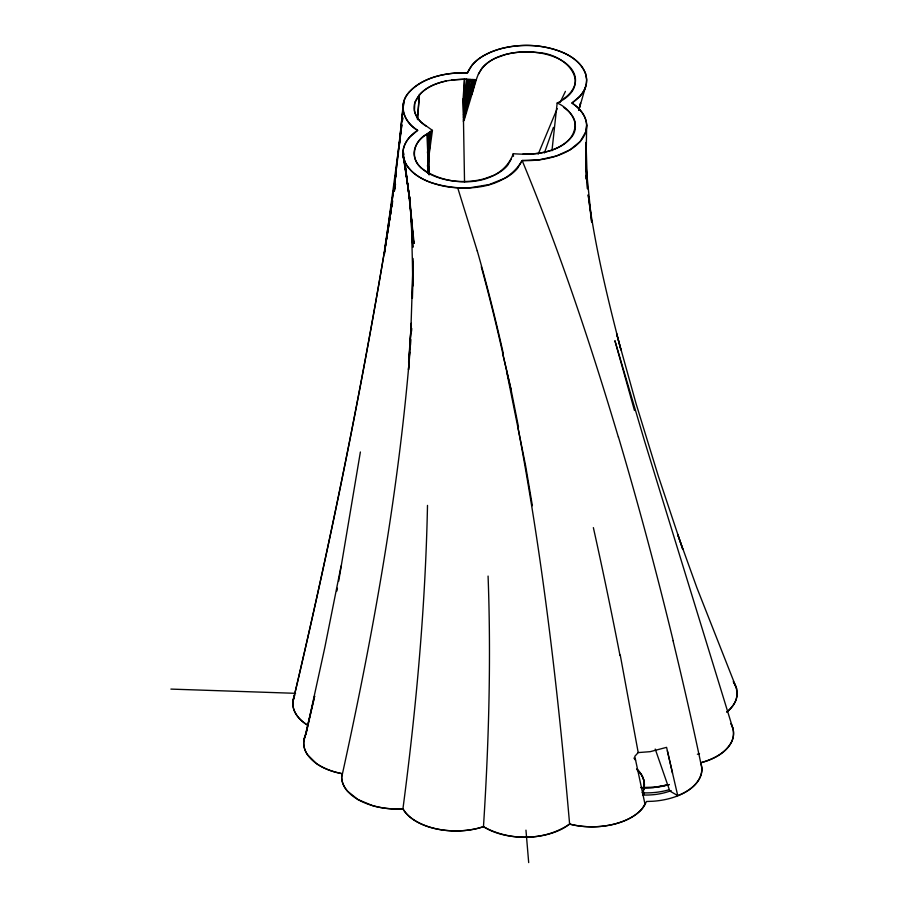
<?xml version="1.0" encoding="UTF-8"?>
<svg xmlns="http://www.w3.org/2000/svg" width="908" height="908" viewBox="0 0 908 908"><rect width="100%" height="100%" fill="white"/><g stroke="black" fill="none" stroke-linecap="round" stroke-linejoin="round"><path stroke-width="1.36" d="M464.533 181.986L463.103 98.79L464.476 79.223L476.337 79.677C483.442 54.741 514.859 50.053 536.912 52.528C566.649 53.277 594.774 85.148 557.171 103.024L551.951 150.762M500.331 48.839C521.669 43.244 545.129 44.31 565.287 53.617A59.553 34.379 0 0 1 578.43 62.629C584.298 68.316 588.1 76.737 586.148 84.943A59.553 34.379 0 0 1 579.996 96.191L571.949 103.024C579.44 107.984 586.159 115.611 586.659 124.986L585.989 168.627L586.035 142.408L587.521 188.887L585.683 162.634L591.698 222.278L588.202 194.789C595.115 247.271 607.747 298.777 620.947 349.977L616.589 333.645L636.077 403.708L658.243 475.826L682.714 549.102L677.606 534.21L696.913 587.828L736.479 688.241L737.012 695.721L736.07 699.637A55.831 32.234 0 0 1 726.616 712.144M428.372 173.292L429.268 132.477L428.213 173.19M413.151 261.606L412.368 298.267L412.72 258.258L412.992 285.941L411.176 213.198M413.151 261.515L410.87 330.183L408.509 369.783L411.347 323.135L408.6 362.303M427.498 505.393C425.443 606.93 416.216 708.217 402.925 808.869L405.32 812.354A55.286 31.916 0 0 0 420.37 823.567A56.137 32.404 0 0 0 453.467 830.899A55.286 31.916 0 0 0 477.631 828.38L483.465 826.711C509.615 841.262 544.607 841.069 569.611 824.112L575.706 825.406A55.286 31.916 0 0 0 600.199 826.462A56.137 32.404 0 0 0 631.786 817.166A55.286 31.916 0 0 0 644.725 805.112L646.473 801.492L652.965 801.253A55.286 31.928 0 0 0 676.085 796.464M428.508 164.972L429.847 132.091L427.906 166.97M586.659 124.986L585.739 131.898L580.303 141.376M673.089 640.889C683.281 683.247 693.054 725.719 701.884 768.384C701.952 781.981 689.365 791.345 677.731 795.601L666.585 747.352L650.219 751.665L638.21 752.584L634.783 756.341L644.964 804.034L642.274 808.529A55.831 32.234 0 0 1 572.029 824.68L569.611 824.112L565.468 826.995A55.286 31.916 0 0 1 545.152 834.974A56.182 32.438 0 0 1 509.751 836.041A55.286 31.928 0 0 1 488.107 829.333L483.465 826.711C488.833 743.3 491.194 659.628 488.073 576.069M428.099 168.184L430.426 131.705L428.167 160.92M409.928 352.145L409.599 356.311C397.704 498.174 372.201 638.551 341.658 777.396A55.286 31.916 0 0 0 347.492 791.174L358.002 799.573L372.564 805.646A55.286 31.928 0 0 0 396.433 809.028L402.925 808.869A55.831 32.234 0 0 0 483.465 826.711M417.521 119.606L419.439 94.727C426.306 87.157 436.226 83.264 445.987 81.028M410.473 345.188L410.904 339.626M411.551 331.284L411.767 328.503M427.736 166.482L427.952 163.701M414.899 102.502C423.083 83.195 447.984 79.03 466.678 79.291L463.659 116.519L463.103 98.79M585.501 73.423C578.01 55.694 557.501 48.919 539.863 46.285A59.553 34.379 0 0 0 519.49 45.638L512.884 46.297A60.881 35.151 0 0 0 489.015 52.914L483.975 55.467A59.553 34.379 0 0 0 472.103 65.047L467.472 72.856A60.269 34.799 0 0 0 409.304 92.014C397.318 103.75 404.151 123.182 417.657 130.366L409.621 137.199A59.553 34.379 0 0 0 403.47 148.447L402.936 152.306A60.87 35.151 0 0 0 408.123 167.299L411.165 170.749A59.633 34.425 0 0 0 429.995 182.213C460.14 192.394 504.485 191.259 522.145 160.534A60.234 34.776 0 0 0 556.241 156.051L569.906 149.899L580.28 141.41M466.678 79.291L463.568 115.078L467.892 79.337L463.602 114.998M417.374 118.698L419.439 94.727L414.808 102.695L414.445 110.946A50.235 28.999 0 0 0 421.721 122.739L432.435 130.366L427.555 166.119L427.827 163.338M428.02 166.289L431.005 131.32L428.111 160.557M403.107 104.987L399.055 147.425L403.844 101.571L394.73 182.394L400.803 133.317M427.543 166.573L427.816 163.746M428.099 160.932L431.005 131.32M401.143 130.502L401.847 124.895M401.779 124.941L384.322 254.342L396.365 171.964L384.549 249.53M463.5 116.417L469.096 79.382L463.625 116.383L470.299 79.439L463.647 116.417L464.476 79.223L451.798 79.995M394.367 191.1L395.037 186.934L394.288 191.179M392.029 206.127L392.46 203.369M394.855 188.194L395.513 184.052M360.385 451.991L338.661 581.256M389.112 223.22C362.837 383.755 330.41 543.268 292.909 701.555L292.898 701.657A55.831 32.234 0 0 0 307.574 725.174M389.566 220.428L390.02 217.648M390.463 214.856L391.144 210.679M391.586 207.898L392.721 200.929M389.112 223.788C362.564 384.084 330.376 543.449 292.909 701.555L294.725 695.131M389.555 221.064L390.009 218.351M390.678 214.277L391.132 211.564M336.913 590.983L337.413 588.202M341.102 565.979L324.814 647.518L305.871 734.209A55.831 32.234 0 0 0 341.919 773.65A55.831 32.211 0 0 0 402.914 808.846M463.409 117.79L472.41 79.518L463.647 117.949M414.899 102.502C411.767 111.956 418.372 121.286 426.102 126.144M303.771 741.632L314.645 696.095L306.019 733.97A55.286 31.916 0 0 0 303.749 744.469A56.137 32.416 0 0 0 307.426 754.616L316.461 763.571A55.286 31.916 0 0 0 335.881 772.265L341.919 773.65M463.659 119.334L473.306 79.563L463.409 120.151M463.386 121.524L474.203 79.598L464.124 120.344L476.337 79.677M578.85 109.766L580.541 103.206L578.884 109.425M471.82 94.534L475.713 79.654M578.748 110.401L586.227 84.41L586.659 79.632L585.524 73.48M544.391 152.998L553.426 127.381M421.301 167.946C446.532 188.206 500.592 188.603 513.281 153.702C532.939 155.268 555.866 153.611 570.315 138.493C582.516 126.087 570.462 108.392 557.171 103.024M538.172 154.212L557.183 108.62M585.581 86.805C583.186 93.649 577.851 99.006 571.949 103.024A60.269 34.799 0 0 1 556.241 156.04L539.386 159.797L522.145 160.534L517.503 168.343A59.553 34.379 0 0 1 505.631 177.923L489.287 184.54L470.117 187.752A59.622 34.425 0 0 1 442.956 185.947C427.691 182.565 410.371 175.562 404.105 159.967M560.123 102.456L565.423 91.368M478.38 74.229L482.012 68.043A48.499 28 0 0 1 495.745 58.044L505.416 54.582A49.123 28.364 0 0 1 548.262 54.832A49.565 28.613 0 0 1 557.818 58.418A48.646 28.091 0 0 1 571.2 68.588A49.497 28.579 0 0 1 575.479 81.096C574.787 88.678 569.645 94.761 563.505 98.802M511.227 159.161L507.595 165.358A48.533 28.023 0 0 1 493.839 175.357L484.18 178.808A49.123 28.364 0 0 1 441.345 178.547A49.565 28.613 0 0 1 431.777 174.96A48.646 28.091 0 0 1 418.418 164.802A49.497 28.579 0 0 1 414.127 152.294C414.956 141.762 424.252 135.383 432.435 130.366M409.326 91.992C424.047 76.454 446.929 72.379 467.472 72.856C473.045 59.553 487.199 52.653 500.319 48.85M426.102 134.588C413.798 140.888 409.656 158.9 421.289 167.935M676.12 796.441A56.137 32.416 0 0 0 698.4 780.551A55.286 31.916 0 0 0 701.714 766.5L700.772 762.788C712.825 759.27 725.503 753.402 731.621 741.779A55.831 32.234 0 0 0 730.792 723.472M655.224 749.055L669.809 791.027L671.171 790.596M700.772 762.788L706.526 761.052A55.286 31.916 0 0 0 724.266 751.234A56.137 32.416 0 0 0 733.448 731.462A55.286 31.928 0 0 0 731.383 724.527M642.58 795.067L646.394 795.045A44.617 25.764 0 0 0 670.036 791.038M522.929 154.099C542.961 154.928 576.228 147.902 575.161 122.432A50.212 28.988 0 0 0 567.886 110.651L563.505 107.246M170.897 689.093L295.554 693.326M640.889 787.622L655.678 787.293L669.366 784.569L653.261 787.52L640.889 787.588M669.809 791.027L677.731 795.601M636.792 769.303C643.42 774.796 646.746 784.75 642.433 792.639C646.598 784.921 643.545 775.307 637.268 769.7M633.932 758.055L635.543 760.291M736.479 688.241L733.301 681.579A56.137 32.416 0 0 1 736.422 698.604A55.286 31.928 0 0 1 727.126 711.736M522.145 160.534C559.521 250.756 590.461 343.53 618.348 437.089M457.711 187.82L477.245 250.903M732.79 728.227L644.532 441.004L614.909 340.693L634.465 410.484M409.304 92.014A60.269 34.799 0 0 0 417.669 130.366C407.987 136.348 399.792 148.288 404.094 159.956M511.056 389.611L502.578 353.008L511.056 389.611L518.513 427.089M667.346 750.791L672.51 773.185M506.539 371.054L525.619 465.77L532.372 505.699M620.255 655.077L638.21 752.584M517.855 426.964C542.7 558.216 558.079 691.079 569.611 824.112M403.288 156.902L409.088 194.017L402.959 152.124L409.474 198.375L404.208 158.684L409.27 197.774L404.9 161.272M428.792 170.568L429.302 174.484M414.139 243.344L409.213 197.218L413.685 243.435L410.779 212.563L412.55 233.333L409.678 196.616L412.845 247.351L411.233 213.448M525.959 830.15L528.694 862.6M513.281 153.702L513.474 156.301M428.78 168.65L427.532 151.647L429.087 174.869M426.896 134.066L428.712 172.94M428.633 168.15L428.758 172.395M586.114 175.278L586.216 179.171M585.864 153.361L586.012 163.258M586.103 168.911L586.262 178.808M428.542 173.292L427.679 133.533L428.565 173.019M636.644 769.121A50.246 29.011 0 0 1 642.319 792.832M306.632 724.573A55.365 31.962 0 0 1 295.145 712.587A56.126 32.404 0 0 1 294.283 696.027M618.427 436.941A2751.876 1162.524 -89.1 0 1 673.18 640.753M593.367 527.627A2151.052 676.301 87.9 0 1 619.994 655.531M481.285 266.793A1059.307 292.966 89.1 0 1 502.646 352.803M477.256 250.858A1060.521 290.991 88.9 0 1 503.225 353.246M668.424 784.841A50.246 29.011 0 0 1 641.513 787.656M699.523 753.629A50.246 29.011 0 0 1 697.389 754.242M668.424 789.937A50.246 29.011 0 0 1 642.898 792.82M644.181 792.355A50.246 29.011 0 0 1 643.488 795.17M402.709 117.892L402.358 120.696L402.664 117.927M403.663 154.587L403.118 150.478L403.663 154.655"/></g></svg>
